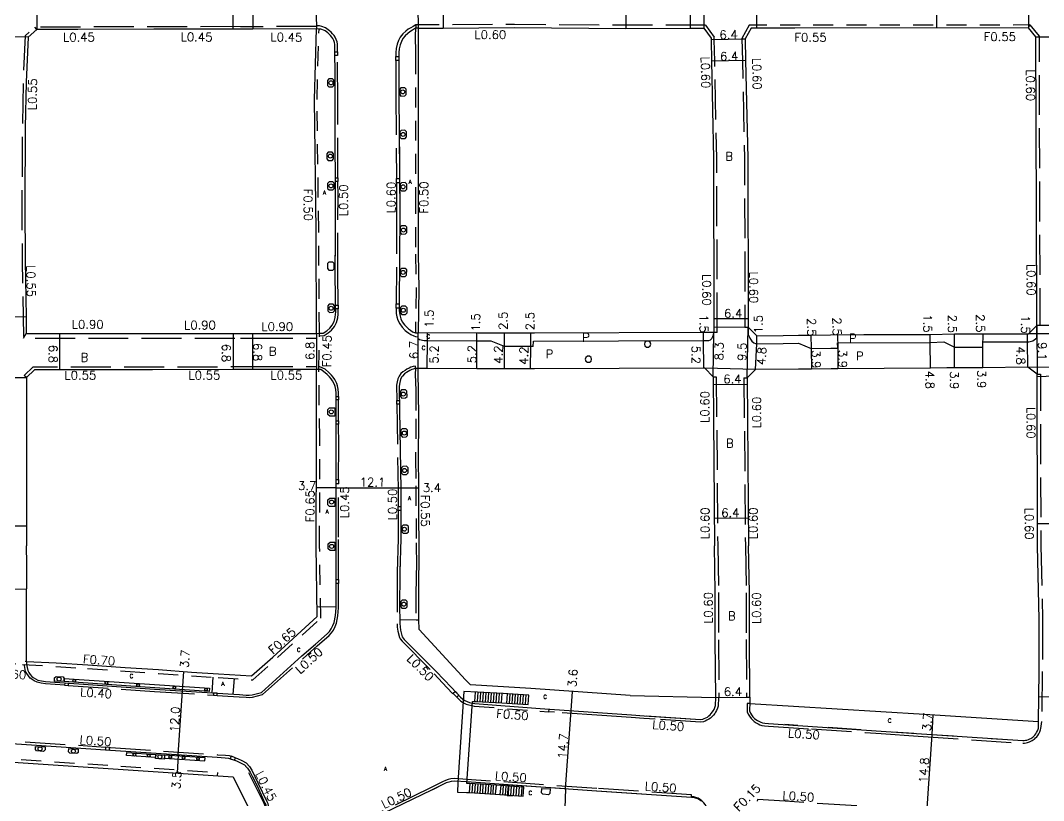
# Model space of a CAD drawing. Header units: metres. Extents: x -2400 to -1599, y -108600 to -108000.
# Drawn here: x -1924 to -1732, y -108294.2 to -108147.7 of the extents above; entities that cross this region are included whole.
import ezdxf

# ---------------------------------------------------------------- set-up
doc = ezdxf.new("R2010")
doc.units = ezdxf.units.M
doc.header["$LTSCALE"] = 2.5
doc.linetypes.add('22320', pattern=[2.5, 1.5, -1])
doc.linetypes.add('22330', pattern=[4, 3, -1])
doc.layers.get('0').update_dxf_attribs({"color": 150, "lineweight": 30})
for name, color, linetype in [('2101000', 175, 'Continuous'), ('2211000', 14, 'Continuous'), ('2211100', 7, 'Continuous'), ('2213000', 3, 'Continuous'), ('2227000', 1, 'Continuous'), ('2232000', 120, '22320'), ('2233000', 120, '22330'), ('2235000', 13, 'Continuous'), ('2236000', 3, 'Continuous'), ('2236100', 7, 'Continuous'), ('2238000', 3, 'Continuous'), ('2239000', 3, 'Continuous'), ('6131000', 11, 'Continuous'), ('6132000', 60, '61320'), ('9107000', 4, 'Continuous'), ('9201100', 215, 'Continuous'), ('9201500', 222, 'Continuous'), ('9202100', 82, 'Continuous'), ('9202200', 82, 'Continuous'), ('9203500', 155, 'Continuous')]:
    doc.layers.add(name, color=color, linetype=linetype)
doc.styles.add('Dm_Anotation', font='txt.shx', dxfattribs={"bigfont": 'pscdm.shx'})
doc.linetypes.add('61320', pattern='A,0,[3,dmdr.shx,S=0.25,R=0,X=0,Y=0],1.5,[3,dmdr.shx,S=0.25,R=0,X=0,Y=0]', length=1.5)

# ---------------------------------------------------------------- blocks, each defined once
blk = doc.blocks.new('223800')
at = {"color": 0, "linetype": 'Continuous'}
blk.add_circle((0, 0), 0.75, dxfattribs=at)
blk = doc.blocks.new('223900')
blk.add_lwpolyline([(-0.22, -0.37), (-0.44, -0.3), (-0.47, -0.27), (-0.48, -0.24), (-0.44, 0.01), (-0.48, 0.23), (-0.47, 0.27), (-0.45, 0.29), (-0.21, 0.38), (-0.04, 0.53), (0, 0.54), (0.03, 0.53), (0.22, 0.37), (0.44, 0.3), (0.47, 0.27), (0.48, 0.24), (0.44, -0.01), (0.48, -0.23), (0.47, -0.27), (0.45, -0.29), (0.21, -0.38), (0.04, -0.53), (0, -0.54), (-0.03, -0.53)], close=True)

msp = doc.modelspace()

# ---------------------------------------------------------------- linework, layer by layer
at = {"layer": '2101000', "flags": 128}
for points in [[(-1882.76, -108149.31), (-1884.2, -108149.3), (-1891.75, -108149.32), (-1899.02, -108149.34), (-1913.24, -108149.37), (-1920.98, -108149.37), (-1922.61, -108150.84), (-1922.98, -108159.28), (-1923.13, -108167.77), (-1923.21, -108182.49), (-1923.17, -108192.84), (-1922.98, -108203.33), (-1922.93, -108206.47), (-1916.68, -108206.47), (-1899.24, -108206.47), (-1884.09, -108206.45), (-1882.76, -108206.45)], [(-1868.5, -108149.29), (-1880.39, -108149.31), (-1882.76, -108149.31)], [(-1849.4, -108149.13), (-1844.7, -108149.11), (-1831.34, -108149.04), (-1810.4, -108149.18), (-1798.32, -108149.15), (-1795.76, -108149.15)], [(-1795.76, -108149.15), (-1794.43, -108151.03)], [(-1786.92, -108149.13), (-1788.03, -108151.15)], [(-1785.85, -108206.92), (-1780.91, -108206.85), (-1778.03, -108206.78), (-1775.67, -108206.77), (-1771.98, -108206.72), (-1765.75, -108206.63), (-1753.29, -108206.67), (-1748.74, -108206.53), (-1746.31, -108206.51), (-1735.01, -108206.52), (-1734.87, -108206.52), (-1733.29, -108204.99), (-1733.3, -108202.58), (-1733.42, -108166.65), (-1733.47, -108150.79), (-1734.86, -108149.09), (-1778.72, -108149.12), (-1785.96, -108149.13), (-1786.92, -108149.13)], [(-1794.43, -108151.03), (-1794.43, -108151.33), (-1794.34, -108155.36), (-1793.94, -108173.59), (-1793.87, -108203.75), (-1793.88, -108205.22), (-1793.88, -108206.3), (-1795.83, -108206.31), (-1827.53, -108206.43), (-1831.71, -108206.41), (-1835.48, -108206.4), (-1838.17, -108206.39), (-1849.38, -108206.34)], [(-1788.03, -108151.15), (-1787.94, -108155.22), (-1787.54, -108173.54), (-1787.47, -108203.74), (-1787.47, -108205.28), (-1785.85, -108206.92)], [(-1882.76, -108206.45), (-1880.42, -108206.45), (-1868.48, -108206.45)], [(-1882.76, -108213.25), (-1884.09, -108213.25), (-1899.24, -108213.27), (-1916.68, -108213.27), (-1921.41, -108213.27), (-1922.9, -108214.75), (-1922.92, -108242.57), (-1922.92, -108246.32)], [(-1868.47, -108213.25), (-1880.41, -108213.25), (-1882.76, -108213.25)], [(-1794.04, -108214.6), (-1795.56, -108213.01), (-1795.8, -108213.01), (-1827.53, -108213.13), (-1831.74, -108213.11), (-1835.51, -108213.1), (-1838.38, -108213.09), (-1847.68, -108213.05), (-1849.37, -108213.05)], [(-1733.15, -108246.32), (-1733.15, -108242.23), (-1733.2, -108216.35), (-1733.19, -108214.59), (-1733.2, -108214.09), (-1734.99, -108212.82), (-1743.4, -108212.92), (-1746.33, -108212.91), (-1750.18, -108212.94), (-1753.25, -108212.97), (-1770.6, -108213.1), (-1771.89, -108213.12), (-1775.58, -108213.17), (-1778, -108213.18), (-1786.1, -108213.21), (-1787.64, -108214.78)], [(-1794.04, -108214.6), (-1793.78, -108246.32)], [(-1787.64, -108214.78), (-1787.38, -108246.32)]]:
    msp.add_lwpolyline(points, dxfattribs=at)
at = {"layer": '2101000'}
for points in [[(-1868.48, -108206.45), (-1868.55, -108187.19), (-1868.87, -108162.54), (-1868.5, -108149.29)], [(-1849.4, -108149.13), (-1849.42, -108150.32), (-1849.41, -108154.01), (-1849.37, -108180.23), (-1849.4, -108191.57), (-1849.26, -108198.01), (-1849.38, -108206.34)], [(-1922.91, -108268.04), (-1917.34, -108268.3), (-1911.41, -108268.71), (-1904.35, -108269.18), (-1898.1, -108269.6), (-1891.91, -108270.05), (-1886.89, -108270.39), (-1880.64, -108270.79), (-1876.69, -108267.23), (-1868.36, -108259.61), (-1868.51, -108246.32), (-1868.49, -108226.19), (-1868.47, -108213.25)], [(-1840.49, -108271.5), (-1849.22, -108262.08), (-1849.25, -108260.15), (-1849.28, -108255.23), (-1849.24, -108252.67), (-1849.19, -108249.24), (-1849.21, -108246.84), (-1849.2, -108245.77), (-1849.25, -108241.19), (-1849.28, -108235.1), (-1849.33, -108229.92), (-1849.27, -108222.51), (-1849.31, -108217.17), (-1849.41, -108214.1), (-1849.37, -108213.05)], [(-1922.91, -108268.04), (-1922.89, -108259.09), (-1922.82, -108249.78), (-1922.92, -108246.32)], [(-1793.54, -108274.8), (-1793.62, -108263.99), (-1793.62, -108255.13), (-1793.78, -108246.32)], [(-1787.14, -108274.75), (-1787.22, -108263.96), (-1787.22, -108255.17), (-1787.38, -108246.32)], [(-1732.96, -108279.33), (-1732.85, -108269.92), (-1732.82, -108260.18), (-1733.15, -108246.32)], [(-1809.58, -108274.43), (-1828.22, -108273.14), (-1839.58, -108272.47), (-1840.49, -108271.5)], [(-1809.58, -108274.43), (-1793.54, -108274.8)], [(-1787.14, -108274.75), (-1787.13, -108275.97), (-1754.38, -108277.98), (-1732.96, -108279.33)], [(-2006.75, -108285.34), (-2004.12, -108281.71), (-1966.28, -108284.21), (-1930.15, -108286.66), (-1884.14, -108289.71), (-1881.19, -108295.66)]]:
    msp.add_lwpolyline(points, dxfattribs=at)
at = {"layer": '2211000'}
msp.add_lwpolyline([(-1839.21, -108275.55), (-1838.48, -108275.59), (-1833.66, -108275.86), (-1832.76, -108275.91), (-1828.76, -108276.14), (-1828.64, -108274.37), (-1832.57, -108274.15), (-1833.46, -108274.1), (-1838.28, -108273.83), (-1840.83, -108273.73), (-1841.92, -108290.79), (-1842.02, -108292.58), (-1840.33, -108292.66), (-1839.82, -108292.69), (-1834.91, -108292.99), (-1834.04, -108293.07), (-1829.67, -108293.37), (-1829.55, -108291.67), (-1833.9, -108291.37), (-1834.78, -108291.29), (-1839.72, -108290.98), (-1840.24, -108290.95)], close=True, dxfattribs=at)
at = {"layer": '2211100'}
for points in [[(-1838.75, -108275.57), (-1838.63, -108273.81)], [(-1838.26, -108275.6), (-1838.12, -108273.84)], [(-1837.75, -108275.63), (-1837.63, -108273.86)], [(-1837.25, -108275.66), (-1837.13, -108273.89)], [(-1836.75, -108275.69), (-1836.63, -108273.92)], [(-1836.26, -108275.71), (-1836.13, -108273.95)], [(-1835.75, -108275.74), (-1835.62, -108273.98)], [(-1835.26, -108275.77), (-1835.14, -108274)], [(-1834.76, -108275.8), (-1834.61, -108274.03)], [(-1834.26, -108275.83), (-1834.13, -108274.06)], [(-1833.76, -108275.85), (-1833.63, -108274.09)], [(-1832.75, -108275.91), (-1832.63, -108274.14)], [(-1832.25, -108275.94), (-1832.14, -108274.17)], [(-1831.75, -108275.97), (-1831.65, -108274.2)], [(-1831.25, -108276), (-1831.14, -108274.23)], [(-1830.75, -108276.02), (-1830.64, -108274.26)], [(-1830.25, -108276.05), (-1830.14, -108274.28)], [(-1829.75, -108276.08), (-1829.63, -108274.31)], [(-1829.26, -108276.11), (-1829.14, -108274.34)], [(-1839.72, -108290.98), (-1839.82, -108292.69)], [(-1839.22, -108291.01), (-1839.32, -108292.72)], [(-1838.72, -108291.05), (-1838.82, -108292.75)], [(-1838.21, -108291.08), (-1838.31, -108292.78)], [(-1837.72, -108291.11), (-1837.83, -108292.81)], [(-1837.24, -108291.14), (-1837.33, -108292.84)], [(-1836.71, -108291.17), (-1836.82, -108292.87)], [(-1836.19, -108291.2), (-1836.32, -108292.91)], [(-1835.72, -108291.23), (-1835.82, -108292.94)], [(-1835.29, -108291.26), (-1835.39, -108292.96)], [(-1834.78, -108291.29), (-1834.91, -108292.99)], [(-1833.9, -108291.37), (-1834.04, -108293.07)], [(-1833.41, -108291.4), (-1833.54, -108293.1)], [(-1832.91, -108291.44), (-1833.04, -108293.14)], [(-1832.41, -108291.47), (-1832.53, -108293.17)], [(-1831.91, -108291.51), (-1832.04, -108293.21)], [(-1831.41, -108291.54), (-1831.54, -108293.24)], [(-1830.92, -108291.58), (-1831.04, -108293.28)], [(-1830.41, -108291.61), (-1830.54, -108293.31)], [(-1829.91, -108291.65), (-1830.05, -108293.35)]]:
    msp.add_lwpolyline(points, dxfattribs=at)
at = {"layer": '2213000'}
for points in [[(-1867.92, -108206.41), (-1867.23, -108206.41), (-1866.55, -108205.95), (-1865.99, -108205.47), (-1865.51, -108204.88), (-1865.14, -108204.21), (-1864.94, -108203.45), (-1864.88, -108202.82), (-1864.87, -108202.49), (-1864.88, -108201.05), (-1864.89, -108199.91), (-1864.94, -108195.11), (-1864.93, -108188.97), (-1864.93, -108184.08), (-1864.92, -108180.55), (-1864.93, -108177.92), (-1864.94, -108170.62), (-1864.95, -108163.04), (-1864.98, -108158.44), (-1865.01, -108152.78), (-1865.03, -108152.2), (-1865.09, -108151.81), (-1865.2, -108151.48), (-1865.4, -108151.09), (-1865.57, -108150.83), (-1865.82, -108150.52), (-1866.08, -108150.26), (-1866.36, -108150.02), (-1866.82, -108149.65), (-1866.98, -108149.55), (-1867.63, -108149.3), (-1868, -108149.3)], [(-1849.88, -108149.14), (-1850.47, -108149.48), (-1850.94, -108149.8), (-1851.36, -108150.11), (-1851.84, -108150.57), (-1852.28, -108151.09), (-1852.52, -108151.64), (-1852.76, -108152.29), (-1852.93, -108153.03), (-1853.03, -108153.7), (-1853.03, -108154.14), (-1853, -108160.6), (-1853, -108161.59), (-1852.86, -108183.95), (-1852.95, -108200.93), (-1852.95, -108201.7), (-1852.96, -108202.13), (-1852.89, -108202.57), (-1852.79, -108203.21), (-1852.65, -108203.73), (-1852.37, -108204.29), (-1851.96, -108204.85), (-1851.56, -108205.23), (-1851.2, -108205.58), (-1850.81, -108205.87), (-1850.44, -108206.14), (-1849.89, -108206.35)], [(-1922.88, -108268.65), (-1922.67, -108269.77), (-1922.45, -108270.11), (-1922.19, -108270.53), (-1921.91, -108270.86), (-1921.62, -108271.06), (-1921.22, -108271.31), (-1920.76, -108271.56), (-1920.09, -108271.72), (-1919.31, -108271.85), (-1898.85, -108273.26), (-1885.05, -108274.16), (-1882.93, -108274.26), (-1881.65, -108274.36), (-1881.08, -108274.38), (-1880.57, -108274.34), (-1878.8, -108273.89), (-1871.2, -108267), (-1868.66, -108264.81), (-1866.44, -108262.86), (-1866.03, -108262.41), (-1865.71, -108261.96), (-1865.39, -108261.31), (-1865.18, -108260.74), (-1864.91, -108259.4), (-1864.77, -108257.99), (-1864.8, -108244.75), (-1864.79, -108241.06), (-1864.79, -108238.94), (-1864.78, -108237.37), (-1864.75, -108227.36), (-1864.78, -108221.98), (-1864.79, -108220.22), (-1864.8, -108217.66), (-1864.85, -108217), (-1864.97, -108216.44), (-1865.1, -108216.02), (-1865.47, -108215.39), (-1865.73, -108215), (-1866.01, -108214.64), (-1866.49, -108214.2), (-1867.15, -108213.59), (-1867.68, -108213.22), (-1868.03, -108213.23)], [(-1849.92, -108213.03), (-1850.56, -108213.25), (-1850.96, -108213.43), (-1851.29, -108213.64), (-1851.58, -108213.82), (-1851.94, -108214.06), (-1852.35, -108214.46), (-1852.53, -108214.7), (-1852.73, -108215.14), (-1852.86, -108215.68), (-1852.96, -108216.34), (-1852.95, -108216.81), (-1852.87, -108220.87), (-1852.66, -108235.77), (-1852.66, -108245.01), (-1852.84, -108251.29), (-1852.88, -108258.03), (-1852.87, -108258.28), (-1852.87, -108258.68), (-1852.85, -108259.54), (-1852.86, -108260.91), (-1852.73, -108262.2), (-1852.4, -108263.42), (-1852.03, -108263.91), (-1846, -108269.97), (-1843.12, -108272.92)], [(-1843.12, -108272.92), (-1841.43, -108274.78), (-1841.06, -108275.1), (-1840.65, -108275.39), (-1840.19, -108275.6), (-1839.75, -108275.75), (-1839.24, -108275.87), (-1838.78, -108275.95), (-1826.51, -108276.89), (-1809.36, -108278.08), (-1806.99, -108278.26), (-1796.43, -108278.95), (-1795.99, -108278.88), (-1795.71, -108278.79), (-1795.42, -108278.65), (-1795.11, -108278.49), (-1794.83, -108278.3), (-1794.6, -108278.09), (-1794.37, -108277.85), (-1794.15, -108277.55), (-1794, -108277.33), (-1793.85, -108277.06), (-1793.69, -108276.69), (-1793.59, -108276.35), (-1793.54, -108274.8)], [(-1787.13, -108275.97), (-1787.16, -108276.33), (-1787.18, -108276.69), (-1787.18, -108277.09), (-1787.18, -108277.36), (-1787, -108277.75), (-1786.81, -108278.07), (-1786.55, -108278.43), (-1786.24, -108278.74), (-1786.02, -108278.94), (-1785.7, -108279.16), (-1785.36, -108279.34), (-1785.07, -108279.47), (-1784.75, -108279.59), (-1784.34, -108279.65), (-1783.61, -108279.7), (-1762.48, -108281.12), (-1735.89, -108282.9), (-1735.66, -108282.9), (-1735.4, -108282.87), (-1735.18, -108282.82), (-1734.85, -108282.71), (-1734.61, -108282.6), (-1734.4, -108282.5), (-1734.22, -108282.38), (-1734.06, -108282.27), (-1733.86, -108282.08), (-1733.67, -108281.88), (-1733.49, -108281.65), (-1733.33, -108281.41), (-1733.17, -108281.1), (-1733.04, -108280.77), (-1732.99, -108280.57), (-1732.96, -108279.33)], [(-1937.8, -108282.64), (-1907.16, -108284.7), (-1887.09, -108286.06), (-1885.59, -108286.16), (-1884.96, -108286.22), (-1883.47, -108286.74), (-1882.73, -108287.09), (-1882.01, -108287.5), (-1881.43, -108288.08), (-1880.94, -108288.82), (-1880.56, -108289.57), (-1879.55, -108291.55)], [(-1796.23, -108294.32), (-1796.54, -108294.09), (-1796.89, -108293.88), (-1797.31, -108293.72), (-1797.7, -108293.62), (-1798.1, -108293.58), (-1815.91, -108292.39), (-1840.29, -108290.68), (-1842.5, -108290.53), (-1843.18, -108290.59), (-1843.65, -108290.7), (-1844.11, -108290.86), (-1844.63, -108291.12), (-1846.75, -108292.18), (-1855.94, -108296.63)], [(-1879.55, -108291.55), (-1878.15, -108294.65)]]:
    msp.add_lwpolyline(points, dxfattribs=at)
at = {"layer": '2213000', "flags": 128}
for points in [[(-1827.77, -108207.93), (-1795.82, -108207.81), (-1794.84, -108207.8), (-1794.52, -108207.69), (-1794.25, -108207.41), (-1794.07, -108207.04), (-1793.98, -108206.74), (-1793.88, -108206.3)], [(-1787.47, -108205.28), (-1787.43, -108206.64), (-1787.3, -108207.04), (-1787.13, -108207.37), (-1786.75, -108207.94), (-1786.37, -108208.21), (-1786.06, -108208.37), (-1785.85, -108208.42), (-1785.83, -108208.42), (-1780.89, -108208.35), (-1778.01, -108208.28), (-1775.63, -108209.27), (-1771.94, -108209.22), (-1770.66, -108209.2), (-1770.67, -108208.21), (-1753.28, -108208.17), (-1750.71, -108208.06), (-1748.73, -108209.03)], [(-1743.4, -108208.02), (-1735.01, -108208.02), (-1734.8, -108208.02), (-1734.06, -108207.88), (-1733.28, -108207.27), (-1733.29, -108204.99)], [(-1827.78, -108208.93), (-1831.72, -108208.91), (-1833.19, -108208.91), (-1835.68, -108207.9), (-1838.36, -108207.89), (-1847.66, -108207.85), (-1848.25, -108207.85), (-1849.12, -108207.67), (-1849.38, -108207.48), (-1849.38, -108206.34)], [(-1827.78, -108208.93), (-1827.77, -108207.93)], [(-1748.73, -108209.03), (-1746.32, -108209.01), (-1743.39, -108209.02), (-1743.4, -108208.02)]]:
    msp.add_lwpolyline(points, dxfattribs=at)
at = {"layer": '2227000'}
for points in [[(-1853.02, -108155.56), (-1853.01, -108157.51)], [(-1864.95, -108163.04), (-1864.98, -108158.44)], [(-1853, -108159.94), (-1853, -108160.6), (-1853, -108161.59), (-1852.99, -108162.36)], [(-1852.96, -108167.18), (-1852.86, -108183.95), (-1852.95, -108200.93), (-1852.95, -108201.7), (-1852.96, -108202.13)], [(-1864.93, -108184.08), (-1864.92, -108180.55), (-1864.93, -108177.92), (-1864.94, -108170.62)], [(-1864.94, -108194.49), (-1864.93, -108188.97)], [(-1864.87, -108202.49), (-1864.88, -108201.05), (-1864.89, -108199.91)], [(-1852.96, -108216.34), (-1852.95, -108216.81), (-1852.87, -108220.87), (-1852.66, -108235.77)], [(-1864.79, -108241.06), (-1864.79, -108238.94), (-1864.78, -108237.37), (-1864.77, -108233.9)], [(-1852.66, -108239.72), (-1852.66, -108245.01)], [(-1864.77, -108257.99), (-1864.8, -108244.75)], [(-1852.77, -108248.93), (-1852.84, -108251.29), (-1852.84, -108252.05)], [(-1852.87, -108256.88), (-1852.88, -108258.03), (-1852.87, -108258.28), (-1852.87, -108258.68)], [(-1868.66, -108264.81), (-1866.44, -108262.86)], [(-1880.57, -108274.34), (-1878.8, -108273.89)], [(-1806.57, -108278.29), (-1796.43, -108278.95)], [(-1778.13, -108280.07), (-1780.59, -108279.9)], [(-1766.29, -108280.87), (-1772.43, -108280.45)], [(-1760.39, -108281.26), (-1756.36, -108281.53)], [(-1752, -108281.83), (-1748.91, -108282.03)], [(-1741.88, -108282.5), (-1739.82, -108282.64)], [(-1881.78, -108287.73), (-1881.43, -108288.08), (-1880.94, -108288.82), (-1880.56, -108289.57), (-1879.55, -108291.55)], [(-1840.29, -108290.68), (-1842.5, -108290.53), (-1843.18, -108290.59), (-1843.65, -108290.7), (-1844.11, -108290.86), (-1844.63, -108291.12), (-1846.69, -108292.15)], [(-1879.55, -108291.55), (-1878.15, -108294.65), (-1878, -108294.99), (-1877.96, -108295.33), (-1877.92, -108295.73), (-1877.91, -108296.1), (-1877.98, -108296.61), (-1878.12, -108297.16), (-1878.36, -108297.77), (-1878.75, -108298.44), (-1879.42, -108299.42), (-1899.43, -108328.33)], [(-1821.72, -108291.98), (-1833.73, -108291.14)], [(-1798.1, -108293.58), (-1815.88, -108292.39)]]:
    msp.add_lwpolyline(points, dxfattribs=at)
at = {"layer": '2232000'}
for points in [[(-1849.41, -108148.53), (-1849.85, -108148.54), (-1849.93, -108150.32), (-1849.92, -108154.01), (-1849.87, -108180.23), (-1849.91, -108191.58), (-1849.77, -108198.02), (-1849.89, -108206.35), (-1849.38, -108206.34)], [(-1928.65, -108268.3), (-1923.62, -108268.6), (-1917.38, -108268.99), (-1911.46, -108269.4), (-1904.4, -108269.88), (-1898.15, -108270.3), (-1891.96, -108270.75), (-1886.94, -108271.08), (-1880.39, -108271.51), (-1867.65, -108259.91), (-1867.88, -108246.32), (-1867.86, -108226.19), (-1868.03, -108213.37), (-1867.92, -108206.23), (-1868.05, -108187.19), (-1868.37, -108162.54), (-1868, -108149.3), (-1868.5, -108149.29)], [(-1868.48, -108206.45), (-1868.47, -108213.25)], [(-1849.37, -108213.05), (-1849.92, -108213.03), (-1849.95, -108214.09), (-1849.85, -108217.17), (-1849.81, -108222.51), (-1849.87, -108229.93), (-1849.81, -108235.11), (-1849.79, -108241.19), (-1849.74, -108245.77), (-1849.75, -108246.84), (-1849.73, -108249.24), (-1849.78, -108252.66), (-1849.82, -108255.23), (-1849.79, -108260.15), (-1849.78, -108260.23), (-1849.25, -108260.23)], [(-1929.41, -108267.64), (-1922.91, -108268.04)], [(-1842.13, -108274.76), (-1841.77, -108275.14), (-1841.37, -108275.49), (-1840.9, -108275.82), (-1840.38, -108276.07), (-1839.88, -108276.23), (-1839.34, -108276.36), (-1838.85, -108276.45), (-1826.54, -108277.39), (-1824.84, -108277.51), (-1824.81, -108277.01)], [(-2004.12, -108281.71), (-2007.71, -108281.46), (-2007.59, -108280.86), (-2004.08, -108281.1), (-1966.24, -108283.61), (-1930.11, -108286.06), (-1887.08, -108288.91), (-1887.12, -108289.52)], [(-1794.75, -108296.44), (-1795.05, -108295.82), (-1795.29, -108295.37), (-1795.51, -108294.95), (-1795.76, -108294.6), (-1796.14, -108294.21), (-1796.46, -108293.97), (-1796.83, -108293.76), (-1797.27, -108293.58), (-1797.67, -108293.49), (-1798.09, -108293.44), (-1798.1, -108293.58)]]:
    msp.add_lwpolyline(points, dxfattribs=at)
at = {"layer": '2232000', "flags": 128}
for points in [[(-1787.25, -108148.58), (-1788.63, -108151.1)], [(-1734.86, -108149.09), (-1734.59, -108148.54), (-1778.72, -108148.57), (-1785.96, -108148.58), (-1787.25, -108148.58)], [(-1788.63, -108151.1), (-1788.03, -108151.15)]]:
    msp.add_lwpolyline(points, dxfattribs=at)
at = {"layer": '2233000'}
for points in [[(-1864.51, -108153.57), (-1864.51, -108152.76), (-1864.54, -108152.15), (-1864.61, -108151.69), (-1864.75, -108151.29), (-1864.97, -108150.85), (-1865.17, -108150.54), (-1865.45, -108150.2), (-1865.74, -108149.9), (-1866.04, -108149.64), (-1866.54, -108149.25), (-1866.77, -108149.1), (-1867.46, -108148.8), (-1867.91, -108148.68), (-1868, -108148.67), (-1868.5, -108148.67), (-1868.5, -108148.84)], [(-1849.85, -108148.54), (-1850.34, -108148.82), (-1850.74, -108149.05), (-1851.24, -108149.34), (-1851.73, -108149.69), (-1852.26, -108150.2), (-1852.77, -108150.81), (-1853.05, -108151.45), (-1853.32, -108152.15), (-1853.5, -108152.95), (-1853.61, -108153.69), (-1853.6, -108154.43)], [(-1864.44, -108177.23), (-1864.46, -108163.04), (-1864.51, -108154.24)], [(-1853.6, -108155.2), (-1853.57, -108161.64), (-1853.47, -108177.37)], [(-1864.39, -108201.14), (-1864.45, -108195.1), (-1864.43, -108180.55), (-1864.44, -108177.92)], [(-1853.47, -108178.18), (-1853.43, -108183.99), (-1853.52, -108200.93)], [(-1867.93, -108206.93), (-1867.84, -108206.93), (-1867, -108206.84), (-1866.26, -108206.35), (-1865.63, -108205.82), (-1865.1, -108205.15), (-1864.69, -108204.4), (-1864.45, -108203.54), (-1864.39, -108202.85), (-1864.38, -108202.36), (-1864.38, -108201.87)], [(-1853.53, -108201.69), (-1853.54, -108202.21), (-1853.5, -108202.71), (-1853.37, -108203.36), (-1853.18, -108203.99), (-1852.86, -108204.63), (-1852.39, -108205.27), (-1851.81, -108205.88), (-1851.56, -108206.07), (-1851.15, -108206.38), (-1850.74, -108206.69), (-1850.21, -108206.94), (-1849.91, -108207.04), (-1849.39, -108207.08)], [(-1882.76, -108207.35), (-1880.42, -108207.35), (-1868.51, -108207.35)], [(-1882.76, -108212.7), (-1880.41, -108212.7), (-1868.47, -108212.7)], [(-1864.34, -108218.31), (-1864.34, -108217.64), (-1864.39, -108216.93), (-1864.52, -108216.32), (-1864.65, -108215.84), (-1865.04, -108215.12), (-1865.32, -108214.7), (-1865.64, -108214.3), (-1866.17, -108213.81), (-1866.87, -108213.16), (-1867.83, -108212.73), (-1868.02, -108212.73)], [(-1849.92, -108213.03), (-1849.92, -108212.58), (-1850.33, -108212.68), (-1850.76, -108212.81), (-1851.1, -108212.97), (-1851.51, -108213.19), (-1851.86, -108213.39), (-1852.25, -108213.67), (-1852.67, -108213.96), (-1852.97, -108214.47), (-1853.2, -108214.97), (-1853.35, -108215.58), (-1853.44, -108216.18), (-1853.39, -108219.05)], [(-1864.32, -108222.89), (-1864.33, -108218.93)], [(-1853.38, -108219.75), (-1853.16, -108235.77), (-1853.16, -108238.97)], [(-1864.31, -108233.9), (-1864.3, -108227.36), (-1864.31, -108223.53)], [(-1864.32, -108252.66), (-1864.34, -108244.75), (-1864.32, -108234.68)], [(-1853.16, -108239.72), (-1853.16, -108245.01), (-1853.33, -108251.28), (-1853.35, -108260.97), (-1853.32, -108261.61), (-1853.21, -108262.38), (-1852.88, -108263.55), (-1852.75, -108263.8), (-1852.41, -108264.24), (-1846.39, -108270.38), (-1843.99, -108272.94)], [(-1793.18, -108246.32), (-1793.02, -108255.13), (-1793.02, -108263.98), (-1792.94, -108274.8), (-1793.05, -108274.8)], [(-1787.98, -108246.32), (-1787.82, -108255.17), (-1787.82, -108263.96), (-1787.74, -108274.76), (-1787.14, -108274.75)], [(-1732.55, -108246.32), (-1732.22, -108260.18), (-1732.25, -108269.93), (-1732.36, -108279.34)], [(-1887.13, -108274.44), (-1885.08, -108274.58), (-1882.96, -108274.69), (-1881.67, -108274.78), (-1881.08, -108274.8), (-1880.5, -108274.76), (-1878.6, -108274.27), (-1870.21, -108266.81), (-1868.36, -108265.15), (-1866.12, -108263.19), (-1865.67, -108262.7), (-1865.31, -108262.2), (-1864.97, -108261.49), (-1864.74, -108260.86), (-1864.46, -108259.47), (-1864.31, -108258.01), (-1864.32, -108253.41)], [(-1915.69, -108272.53), (-1919.36, -108272.27), (-1920.17, -108272.13), (-1920.91, -108271.96), (-1921.43, -108271.68), (-1921.86, -108271.42), (-1922.2, -108271.18), (-1922.54, -108270.78), (-1922.81, -108270.33), (-1923.07, -108269.93), (-1923.29, -108268.79), (-1923.31, -108268.62)], [(-1915.08, -108272.57), (-1898.88, -108273.68), (-1887.83, -108274.4)], [(-1843.99, -108272.94), (-1842.88, -108274.13), (-1842.8, -108274.05)], [(-1793.05, -108274.8), (-1793.1, -108276.46), (-1793.23, -108276.86), (-1793.41, -108277.28), (-1793.57, -108277.58), (-1793.74, -108277.83), (-1793.98, -108278.17), (-1794.25, -108278.45), (-1794.52, -108278.69), (-1794.85, -108278.92), (-1795.2, -108279.1), (-1795.52, -108279.25), (-1795.87, -108279.37), (-1796.41, -108279.45), (-1804.9, -108278.9), (-1807.03, -108278.76), (-1809.4, -108278.58), (-1814.91, -108278.2), (-1823.78, -108277.58), (-1824.84, -108277.51)], [(-1787.13, -108275.97), (-1787.62, -108275.98), (-1787.65, -108276.37), (-1787.67, -108276.76), (-1787.66, -108277.2), (-1787.64, -108277.54), (-1787.43, -108277.97), (-1787.23, -108278.34), (-1786.92, -108278.75), (-1786.58, -108279.09), (-1786.32, -108279.33), (-1785.95, -108279.58), (-1785.58, -108279.78), (-1785.26, -108279.93), (-1784.87, -108280.07), (-1784.37, -108280.14), (-1783.64, -108280.19), (-1775.56, -108280.73), (-1765.53, -108281.41), (-1762.51, -108281.61), (-1755.55, -108282.08), (-1745.57, -108282.75), (-1735.91, -108283.4), (-1735.62, -108283.4), (-1735.31, -108283.35), (-1735.06, -108283.29), (-1734.68, -108283.17), (-1734.4, -108283.05), (-1734.16, -108282.93), (-1733.94, -108282.79), (-1733.75, -108282.65), (-1733.51, -108282.43), (-1733.3, -108282.2), (-1733.09, -108281.94), (-1732.91, -108281.66), (-1732.72, -108281.3), (-1732.57, -108280.93), (-1732.5, -108280.65), (-1732.36, -108279.34)], [(-1933.11, -108282.46), (-1908.04, -108284.14)], [(-1907.29, -108284.19), (-1907.13, -108284.2), (-1887.06, -108285.57), (-1885.55, -108285.66), (-1884.86, -108285.73), (-1884.5, -108285.86)], [(-1883.69, -108286.14), (-1883.29, -108286.28), (-1882.5, -108286.65), (-1881.69, -108287.11), (-1881.06, -108287.78), (-1880.61, -108288.46), (-1879.48, -108290.85)], [(-1798.09, -108293.44), (-1798.07, -108293.1), (-1815.87, -108291.91), (-1840.25, -108290.2), (-1842.51, -108290.05), (-1843.26, -108290.12), (-1843.78, -108290.24), (-1844.29, -108290.42), (-1844.85, -108290.69), (-1846.96, -108291.75), (-1856.15, -108296.21)], [(-1879.48, -108290.85), (-1877.81, -108294.38), (-1877.63, -108294.76), (-1877.51, -108295.18), (-1877.47, -108295.64), (-1877.46, -108296.07), (-1877.54, -108296.65), (-1877.69, -108297.26), (-1877.97, -108297.94), (-1878.38, -108298.66), (-1879.06, -108299.66), (-1894.44, -108321.99)], [(-1734.39, -108301.53), (-1733.91, -108301.55), (-1733.88, -108300.7), (-1733.93, -108300.09), (-1734.09, -108299.46), (-1734.38, -108298.87), (-1734.76, -108298.33), (-1735.24, -108297.87), (-1735.73, -108297.55), (-1736.25, -108297.31), (-1736.89, -108297.15), (-1737.54, -108297.11), (-1757.06, -108295.86), (-1780.5, -108294.31), (-1785.72, -108294), (-1785.74, -108294.32)]]:
    msp.add_lwpolyline(points, dxfattribs=at)
at = {"layer": '2233000', "flags": 128}
for points in [[(-1795.44, -108148.55), (-1798.32, -108148.55), (-1810.39, -108148.58), (-1831.34, -108148.44), (-1844.71, -108148.51), (-1849.41, -108148.53)], [(-1849.41, -108148.53), (-1849.4, -108149.13)], [(-1795.44, -108148.55), (-1793.84, -108150.84)], [(-1734.59, -108148.54), (-1732.87, -108150.66), (-1732.83, -108166.64), (-1732.7, -108202.58), (-1732.69, -108204.99), (-1733.29, -108204.99)], [(-1882.76, -108148.86), (-1884.2, -108148.85), (-1891.75, -108148.87), (-1899.02, -108148.89), (-1913.24, -108148.92), (-1921.3, -108148.92), (-1923.15, -108150.59), (-1923.53, -108159.27), (-1923.68, -108167.76), (-1923.76, -108182.49), (-1923.72, -108192.85), (-1923.53, -108203.34), (-1923.46, -108207.37), (-1916.68, -108207.37), (-1899.24, -108207.37), (-1884.09, -108207.35), (-1882.76, -108207.35)], [(-1920.98, -108149.37), (-1921.3, -108148.92)], [(-1868.5, -108148.84), (-1880.4, -108148.86), (-1882.76, -108148.86)], [(-1793.29, -108206.3), (-1793.27, -108203.75), (-1793.34, -108173.59), (-1793.74, -108155.35), (-1793.83, -108151.32), (-1793.84, -108150.84)], [(-1788.63, -108151.1), (-1788.54, -108155.24), (-1788.14, -108173.55), (-1788.07, -108203.74), (-1788.07, -108205.28), (-1787.47, -108205.28)], [(-1793.29, -108206.3), (-1793.88, -108206.3)], [(-1923.46, -108207.37), (-1922.93, -108206.47)], [(-1922.9, -108214.75), (-1923.31, -108214.37), (-1921.64, -108212.72), (-1916.68, -108212.72), (-1899.24, -108212.72), (-1884.09, -108212.7), (-1882.76, -108212.7)], [(-1794.04, -108214.6), (-1793.44, -108214.6)], [(-1793.44, -108214.6), (-1793.18, -108246.32)], [(-1788.24, -108214.81), (-1787.64, -108214.78)], [(-1788.24, -108214.81), (-1787.98, -108246.32)], [(-1733.2, -108214.09), (-1732.6, -108214.09), (-1732.59, -108214.59), (-1732.6, -108216.35), (-1732.55, -108242.23), (-1732.55, -108246.32)]]:
    msp.add_lwpolyline(points, dxfattribs=at)
at = {"layer": '2235000'}
for points in [[(-1864.51, -108153.57), (-1864.51, -108154.24), (-1865, -108154.24), (-1865, -108153.57)], [(-1853.03, -108154.43), (-1853.02, -108155.2), (-1853.6, -108155.2), (-1853.6, -108154.43)], [(-1864.44, -108177.23), (-1864.44, -108177.92), (-1864.93, -108177.92), (-1864.93, -108177.23)], [(-1852.9, -108177.37), (-1852.89, -108178.18), (-1853.47, -108178.18), (-1853.47, -108177.37)], [(-1864.38, -108201.87), (-1864.88, -108201.87), (-1864.88, -108201.14), (-1864.39, -108201.14)], [(-1852.95, -108200.93), (-1852.95, -108201.7), (-1853.53, -108201.69), (-1853.52, -108200.93)], [(-1864.34, -108218.31), (-1864.33, -108218.93), (-1864.79, -108218.93), (-1864.79, -108218.31)], [(-1852.91, -108219.05), (-1852.89, -108219.75), (-1853.38, -108219.75), (-1853.39, -108219.05)], [(-1864.77, -108222.89), (-1864.32, -108222.89), (-1864.31, -108223.53), (-1864.77, -108223.53)], [(-1864.31, -108233.9), (-1864.32, -108234.68), (-1864.77, -108234.68), (-1864.77, -108233.9)], [(-1852.66, -108238.97), (-1852.66, -108239.72), (-1853.16, -108239.72), (-1853.16, -108238.97)], [(-1864.32, -108252.66), (-1864.32, -108253.41), (-1864.78, -108253.41), (-1864.78, -108252.66)], [(-1915.66, -108272.1), (-1915.05, -108272.15), (-1915.08, -108272.61), (-1915.69, -108272.57)], [(-1887.8, -108273.98), (-1887.83, -108274.4), (-1887.13, -108274.44), (-1887.1, -108274.02)], [(-1842.41, -108273.69), (-1842.8, -108274.05), (-1842.13, -108274.76), (-1841.76, -108274.42)], [(-1908.04, -108284.14), (-1908.07, -108284.64), (-1907.33, -108284.69), (-1907.29, -108284.19)], [(-1883.69, -108286.14), (-1884.5, -108285.86), (-1884.66, -108286.33), (-1883.85, -108286.61)]]:
    msp.add_lwpolyline(points, close=True, dxfattribs=at)
at = {"layer": '2236000'}
for points in [[(-1866.43, -108159.89), (-1866.16, -108160.18), (-1865.45, -108160.18), (-1865.19, -108159.88), (-1865.19, -108158.93), (-1865.46, -108158.64), (-1866.16, -108158.65), (-1866.43, -108158.94)], [(-1852.86, -108161.59), (-1852.62, -108161.88), (-1851.91, -108161.86), (-1851.63, -108161.59), (-1851.63, -108160.6), (-1851.92, -108160.33), (-1852.62, -108160.34), (-1852.86, -108160.6)], [(-1852.81, -108169.58), (-1852.56, -108169.86), (-1851.86, -108169.84), (-1851.58, -108169.57), (-1851.58, -108168.58), (-1851.87, -108168.31), (-1852.57, -108168.33), (-1852.82, -108168.59)], [(-1866.52, -108173.69), (-1866.25, -108173.98), (-1865.54, -108173.98), (-1865.27, -108173.69), (-1865.28, -108172.73), (-1865.55, -108172.44), (-1866.25, -108172.44), (-1866.52, -108172.73)], [(-1866.38, -108179.23), (-1866.11, -108179.52), (-1865.41, -108179.52), (-1865.14, -108179.23), (-1865.14, -108178.27), (-1865.41, -108177.98), (-1866.12, -108177.99), (-1866.39, -108178.28)], [(-1852.75, -108179.41), (-1852.5, -108179.69), (-1851.8, -108179.68), (-1851.52, -108179.4), (-1851.52, -108178.41), (-1851.81, -108178.14), (-1852.51, -108178.16), (-1852.76, -108178.42)], [(-1852.74, -108187.5), (-1852.5, -108187.79), (-1851.79, -108187.78), (-1851.51, -108187.51), (-1851.5, -108186.52), (-1851.79, -108186.24), (-1852.49, -108186.25), (-1852.74, -108186.51)], [(-1866.4, -108194.29), (-1866.13, -108194.58), (-1865.43, -108194.59), (-1865.16, -108194.3), (-1865.16, -108193.34), (-1865.43, -108193.05), (-1866.13, -108193.05), (-1866.4, -108193.34)], [(-1852.78, -108195.51), (-1852.54, -108195.79), (-1851.84, -108195.78), (-1851.55, -108195.51), (-1851.54, -108194.52), (-1851.83, -108194.25), (-1852.53, -108194.26), (-1852.78, -108194.52)], [(-1866.33, -108202.21), (-1866.06, -108202.5), (-1865.36, -108202.49), (-1865.09, -108202.2), (-1865.1, -108201.25), (-1865.37, -108200.96), (-1866.07, -108200.96), (-1866.34, -108201.25)], [(-1852.72, -108202.61), (-1852.48, -108202.9), (-1851.77, -108202.89), (-1851.48, -108202.62), (-1851.48, -108201.63), (-1851.76, -108201.35), (-1852.47, -108201.36), (-1852.71, -108201.62)], [(-1852.72, -108218.31), (-1852.47, -108218.59), (-1851.76, -108218.57), (-1851.48, -108218.29), (-1851.5, -108217.3), (-1851.79, -108217.03), (-1852.49, -108217.06), (-1852.73, -108217.32)], [(-1865.02, -108221.99), (-1865.99, -108221.99), (-1866.36, -108221.67), (-1866.37, -108220.74), (-1866, -108220.42), (-1865.03, -108220.41)], [(-1852.6, -108225.64), (-1852.35, -108225.92), (-1851.65, -108225.9), (-1851.37, -108225.62), (-1851.38, -108224.63), (-1851.67, -108224.36), (-1852.37, -108224.39), (-1852.62, -108224.65)], [(-1852.5, -108232.68), (-1852.25, -108232.96), (-1851.55, -108232.94), (-1851.27, -108232.66), (-1851.28, -108231.67), (-1851.57, -108231.41), (-1852.27, -108231.43), (-1852.51, -108231.69)], [(-1865.03, -108238.94), (-1866, -108238.94), (-1866.37, -108238.62), (-1866.37, -108237.68), (-1865.99, -108237.37), (-1865.02, -108237.37)], [(-1852.46, -108243.71), (-1852.21, -108243.99), (-1851.51, -108243.98), (-1851.22, -108243.7), (-1851.22, -108242.72), (-1851.51, -108242.44), (-1852.21, -108242.46), (-1852.46, -108242.71)], [(-1865.03, -108247.24), (-1865.92, -108247.23), (-1866.29, -108246.91), (-1866.29, -108245.98), (-1865.91, -108245.66), (-1865.04, -108245.66)], [(-1852.67, -108257.78), (-1852.43, -108258.07), (-1851.73, -108258.06), (-1851.44, -108257.79), (-1851.43, -108256.8), (-1851.72, -108256.52), (-1852.42, -108256.53), (-1852.67, -108256.79)], [(-1917.62, -108271.13), (-1917.33, -108270.87), (-1916.01, -108270.95), (-1915.82, -108271.27), (-1915.84, -108271.85), (-1917.66, -108271.73)], [(-1919.38, -108284.12), (-1919.41, -108284.66), (-1919.69, -108284.94), (-1921, -108284.85), (-1921.23, -108284.58), (-1921.19, -108284)], [(-1913.17, -108284.54), (-1913.2, -108285.13), (-1913.45, -108285.37), (-1914.75, -108285.28), (-1915, -108285.01), (-1914.98, -108284.42)], [(-1896.97, -108285.63), (-1897.03, -108286.42), (-1898.69, -108286.3), (-1898.63, -108285.52)], [(-1824.6, -108292), (-1824.66, -108292.84), (-1824.95, -108293.08), (-1826.02, -108293), (-1826.25, -108292.72), (-1826.19, -108291.89)]]:
    msp.add_lwpolyline(points, close=True, dxfattribs=at)
at = {"layer": '2236000', "flags": 128}
for points in [[(-1805.74, -108208.47), (-1805.85, -108208.11), (-1806.15, -108207.9), (-1806.52, -108207.9), (-1806.82, -108208.11), (-1806.94, -108208.47), (-1806.82, -108208.82), (-1806.52, -108209.04), (-1806.15, -108209.04), (-1805.85, -108208.82)], [(-1816.83, -108211.31), (-1816.94, -108210.96), (-1817.24, -108210.74), (-1817.61, -108210.74), (-1817.91, -108210.96), (-1818.03, -108211.31), (-1817.91, -108211.67), (-1817.61, -108211.88), (-1817.24, -108211.88), (-1816.94, -108211.67)]]:
    msp.add_lwpolyline(points, close=True, dxfattribs=at)
at = {"layer": '2236100'}
for points in [[(-1915.82, -108271.27), (-1888.58, -108273.07), (-1888.6, -108273.68), (-1898.83, -108273.02), (-1915.84, -108271.85)], [(-1898.63, -108285.52), (-1898.67, -108286.09), (-1904.12, -108285.72), (-1904.08, -108285.15)], [(-1896.97, -108285.63), (-1897.01, -108286.21), (-1889.44, -108286.72), (-1889.38, -108286.15)]]:
    msp.add_lwpolyline(points, close=True, dxfattribs=at)
at = {"layer": '6131000'}
for points in [[(-1832.49, -108291.49), (-1832.66, -108293.23), (-1831.66, -108293.32)], [(-1831.49, -108291.55), (-1832.46, -108291.48)]]:
    msp.add_lwpolyline(points, dxfattribs=at)
at = {"layer": '6132000'}
for points in [[(-1881.24, -108288.93), (-1879.81, -108291.77)], [(-1879.81, -108291.77), (-1878.35, -108294.66), (-1878.2, -108294.97), (-1878.12, -108295.29), (-1878.08, -108295.68), (-1878.07, -108296.04), (-1878.14, -108296.54), (-1878.27, -108297.07), (-1878.52, -108297.67), (-1878.9, -108298.33), (-1879.57, -108299.32), (-1879.78, -108299.63)]]:
    msp.add_lwpolyline(points, dxfattribs=at)
at = {"layer": '9107000'}
for points in [[(-1868.48, -108206.45), (-1867.87, -108206.41), (-1867.23, -108206.41), (-1866.55, -108205.95), (-1865.99, -108205.47), (-1865.51, -108204.88), (-1865.14, -108204.21), (-1864.94, -108203.45), (-1864.88, -108202.82), (-1864.87, -108202.49), (-1864.88, -108201.05), (-1864.89, -108199.91), (-1864.94, -108195.11), (-1864.93, -108188.97), (-1864.93, -108184.08), (-1864.92, -108180.55), (-1864.93, -108177.92), (-1864.94, -108170.62), (-1864.95, -108163.04), (-1864.98, -108158.44), (-1865.01, -108152.78), (-1865.03, -108152.2), (-1865.09, -108151.81), (-1865.2, -108151.48), (-1865.4, -108151.09), (-1865.57, -108150.83), (-1865.82, -108150.52), (-1866.08, -108150.26), (-1866.36, -108150.02), (-1866.82, -108149.65), (-1866.98, -108149.55), (-1867.63, -108149.3), (-1868.5, -108149.29)], [(-1849.4, -108149.13), (-1849.88, -108149.14), (-1850.47, -108149.48), (-1850.94, -108149.8), (-1851.36, -108150.11), (-1851.84, -108150.57), (-1852.28, -108151.09), (-1852.52, -108151.64), (-1852.76, -108152.29), (-1852.93, -108153.03), (-1853.03, -108153.7), (-1853.03, -108154.14), (-1853, -108160.6), (-1853, -108161.59), (-1852.86, -108183.95), (-1852.95, -108200.93), (-1852.95, -108201.7), (-1852.96, -108202.13), (-1852.89, -108202.57), (-1852.79, -108203.21), (-1852.65, -108203.73), (-1852.37, -108204.29), (-1851.96, -108204.85), (-1851.56, -108205.23), (-1851.2, -108205.58), (-1850.81, -108205.87), (-1850.44, -108206.14), (-1849.89, -108206.35), (-1849.38, -108206.34)], [(-1922.91, -108268.04), (-1922.88, -108268.65), (-1922.67, -108269.77), (-1922.45, -108270.11), (-1922.19, -108270.53), (-1921.91, -108270.86), (-1921.62, -108271.06), (-1921.22, -108271.31), (-1920.76, -108271.56), (-1920.09, -108271.72), (-1919.31, -108271.85), (-1898.85, -108273.26), (-1885.05, -108274.16), (-1882.93, -108274.26), (-1881.65, -108274.36), (-1881.08, -108274.38), (-1880.57, -108274.34), (-1878.8, -108273.89), (-1871.2, -108267), (-1868.66, -108264.81), (-1866.44, -108262.86), (-1866.03, -108262.41), (-1865.71, -108261.96), (-1865.39, -108261.31), (-1865.18, -108260.74), (-1864.91, -108259.4), (-1864.77, -108257.99), (-1864.8, -108244.75), (-1864.79, -108241.06), (-1864.79, -108238.94), (-1864.78, -108237.37), (-1864.75, -108227.36), (-1864.78, -108221.98), (-1864.79, -108220.22), (-1864.8, -108217.66), (-1864.85, -108217), (-1864.97, -108216.44), (-1865.1, -108216.02), (-1865.47, -108215.39), (-1865.73, -108215), (-1866.01, -108214.64), (-1866.49, -108214.2), (-1867.15, -108213.59), (-1867.68, -108213.22), (-1868.47, -108213.25)], [(-1849.37, -108213.05), (-1849.92, -108213.03), (-1850.56, -108213.25), (-1850.96, -108213.43), (-1851.29, -108213.64), (-1851.58, -108213.82), (-1851.94, -108214.06), (-1852.35, -108214.46), (-1852.53, -108214.7), (-1852.73, -108215.14), (-1852.86, -108215.68), (-1852.96, -108216.34), (-1852.95, -108216.81), (-1852.87, -108220.87), (-1852.66, -108235.77), (-1852.66, -108245.01), (-1852.84, -108251.29), (-1852.88, -108258.03), (-1852.87, -108258.28), (-1852.87, -108258.68), (-1852.85, -108259.54), (-1852.86, -108260.91), (-1852.73, -108262.2), (-1852.4, -108263.42), (-1852.03, -108263.91), (-1846, -108269.97), (-1843.12, -108272.92)], [(-1843.12, -108272.92), (-1841.43, -108274.78), (-1841.06, -108275.1), (-1840.65, -108275.39), (-1840.19, -108275.6), (-1839.75, -108275.75), (-1839.24, -108275.87), (-1838.78, -108275.95), (-1826.51, -108276.89), (-1809.36, -108278.08), (-1806.99, -108278.26), (-1796.43, -108278.95), (-1795.99, -108278.88), (-1795.71, -108278.79), (-1795.42, -108278.65), (-1795.11, -108278.49), (-1794.83, -108278.3), (-1794.6, -108278.09), (-1794.37, -108277.85), (-1794.15, -108277.55), (-1794, -108277.33), (-1793.85, -108277.06), (-1793.69, -108276.69), (-1793.59, -108276.35), (-1793.54, -108274.8)], [(-1787.13, -108275.97), (-1787.16, -108276.33), (-1787.18, -108276.69), (-1787.18, -108277.09), (-1787.18, -108277.36), (-1787, -108277.75), (-1786.81, -108278.07), (-1786.55, -108278.43), (-1786.24, -108278.74), (-1786.02, -108278.94), (-1785.7, -108279.16), (-1785.36, -108279.34), (-1785.07, -108279.47), (-1784.75, -108279.59), (-1784.34, -108279.65), (-1783.61, -108279.7), (-1762.48, -108281.12), (-1735.89, -108282.9), (-1735.66, -108282.9), (-1735.4, -108282.87), (-1735.18, -108282.82), (-1734.85, -108282.71), (-1734.61, -108282.6), (-1734.4, -108282.5), (-1734.22, -108282.38), (-1734.06, -108282.27), (-1733.86, -108282.08), (-1733.67, -108281.88), (-1733.49, -108281.65), (-1733.33, -108281.41), (-1733.17, -108281.1), (-1733.04, -108280.77), (-1732.99, -108280.57), (-1732.96, -108279.33)], [(-1937.8, -108282.64), (-1907.16, -108284.7), (-1887.09, -108286.06), (-1885.59, -108286.16), (-1884.96, -108286.22), (-1883.47, -108286.74), (-1882.73, -108287.09), (-1882.01, -108287.5), (-1881.43, -108288.08), (-1880.94, -108288.82), (-1880.56, -108289.57), (-1879.55, -108291.55)], [(-1796.23, -108294.32), (-1796.54, -108294.09), (-1796.89, -108293.88), (-1797.31, -108293.72), (-1797.7, -108293.62), (-1798.1, -108293.58), (-1815.91, -108292.39), (-1840.29, -108290.68), (-1842.5, -108290.53), (-1843.18, -108290.59), (-1843.65, -108290.7), (-1844.11, -108290.86), (-1844.63, -108291.12), (-1846.75, -108292.18), (-1855.94, -108296.63)], [(-1879.55, -108291.55), (-1878.15, -108294.65)]]:
    msp.add_lwpolyline(points, dxfattribs=at)
at = {"layer": '9201100', "flags": 128}
for points in [[(-1810.42, -108140.98), (-1810.4, -108149.18)], [(-1798.33, -108140.95), (-1798.32, -108149.15)], [(-1795.77, -108140.95), (-1795.76, -108149.15)], [(-1785.9, -108140.93), (-1785.9, -108149.13)], [(-1752.1, -108140.9), (-1752.09, -108149.1)], [(-1734.86, -108140.89), (-1734.86, -108149.09)], [(-1920.98, -108141.17), (-1920.98, -108149.37)], [(-1884.21, -108141.1), (-1884.2, -108149.3)], [(-1880.47, -108141.11), (-1880.39, -108149.31)], [(-1868.64, -108141.09), (-1868.5, -108149.29)], [(-1849.54, -108141.13), (-1849.4, -108149.13)], [(-1844.74, -108141.11), (-1844.7, -108149.11)], [(-1922.61, -108150.84), (-1928.91, -108150.78)], [(-1788.03, -108151.19), (-1794.43, -108151.33)], [(-1733.47, -108150.79), (-1725.17, -108150.77)], [(-1787.94, -108155.22), (-1794.34, -108155.36)], [(-1922.98, -108203.33), (-1929.28, -108203.44)], [(-1787.47, -108203.74), (-1793.87, -108203.75)], [(-1795.82, -108207.81), (-1795.83, -108206.31)], [(-1794.04, -108214.6), (-1793.88, -108206.3)], [(-1787.64, -108214.78), (-1787.47, -108205.28)], [(-1724.99, -108204.99), (-1733.29, -108204.99)], [(-1733.29, -108204.99), (-1733.2, -108214.09)], [(-1916.68, -108206.47), (-1916.68, -108213.27)], [(-1884.09, -108206.45), (-1884.09, -108213.25)], [(-1880.41, -108213.25), (-1880.42, -108206.45)], [(-1868.48, -108206.45), (-1868.47, -108213.25)], [(-1849.37, -108213.05), (-1849.38, -108206.34)], [(-1847.68, -108213.05), (-1847.66, -108207.85)], [(-1847.66, -108207.85), (-1847.65, -108206.35)], [(-1838.38, -108213.09), (-1838.36, -108207.89)], [(-1838.36, -108207.89), (-1838.36, -108206.39)], [(-1833.19, -108208.91), (-1833.18, -108206.41)], [(-1828.27, -108208.92), (-1828.26, -108206.43)], [(-1795.8, -108213.01), (-1795.82, -108207.81)], [(-1785.85, -108208.42), (-1785.85, -108206.92)], [(-1775.67, -108206.77), (-1775.63, -108209.27)], [(-1770.69, -108206.7), (-1770.66, -108209.2)], [(-1753.28, -108208.17), (-1753.29, -108206.67)], [(-1753.25, -108212.97), (-1753.28, -108208.17)], [(-1748.73, -108209.03), (-1748.74, -108206.53)], [(-1743.39, -108209.02), (-1743.38, -108206.52)], [(-1735.01, -108208.02), (-1735.01, -108206.52)], [(-1734.99, -108212.82), (-1735.01, -108208.02)], [(-1833.2, -108213.11), (-1833.19, -108208.91)], [(-1828.28, -108213.13), (-1828.27, -108208.92)], [(-1786.1, -108213.21), (-1785.85, -108208.42)], [(-1775.63, -108209.27), (-1775.58, -108213.17)], [(-1770.66, -108209.2), (-1770.6, -108213.1)], [(-1748.72, -108212.93), (-1748.73, -108209.03)], [(-1743.4, -108212.92), (-1743.39, -108209.02)], [(-1929.4, -108214.75), (-1922.9, -108214.75)], [(-1724.9, -108214.29), (-1733.19, -108214.59)], [(-1787.63, -108216.04), (-1794.03, -108216.1)], [(-1864.78, -108235.44), (-1868.5, -108235.44)], [(-1864.78, -108235.44), (-1852.66, -108235.45)], [(-1852.66, -108235.45), (-1849.27, -108235.43)], [(-1929.42, -108242.56), (-1922.92, -108242.57)], [(-1793.82, -108241.13), (-1787.42, -108241.08)], [(-1724.85, -108242.22), (-1733.15, -108242.23)], [(-1893.63, -108273.6), (-1893.37, -108269.94)], [(-1894.41, -108285.57), (-1893.63, -108273.6)], [(-1820.7, -108277.3), (-1820.45, -108273.68)], [(-1821.72, -108291.98), (-1820.7, -108277.3)], [(-1752.95, -108281.76), (-1752.72, -108278.08)], [(-1753.94, -108296.54), (-1752.95, -108281.76)], [(-1894.41, -108285.57), (-1894.64, -108289.02)], [(-1821.72, -108291.98), (-1821.84, -108295.59)]]:
    msp.add_lwpolyline(points, dxfattribs=at)
at = {"layer": '9201100'}
for points in [[(-1929.35, -108254.42), (-1922.85, -108254.47)], [(-1793.54, -108274.8), (-1787.14, -108274.75)], [(-1732.9, -108274.63), (-1724.71, -108274.73)]]:
    msp.add_lwpolyline(points, dxfattribs=at)
at = {"layer": '9202200', "flags": 128}
for points in [[(-1793.88, -108205.22), (-1787.47, -108205.28)], [(-1849.37, -108213.05), (-1849.38, -108206.34)], [(-1723.44, -108206.55), (-1734.87, -108206.52)], [(-1786.1, -108213.21), (-1795.56, -108213.01)], [(-1723.23, -108212.85), (-1734.99, -108212.82)]]:
    msp.add_lwpolyline(points, dxfattribs=at)
at = {"layer": '9202200'}
for points in [[(-1864.77, -108257.87), (-1868.38, -108257.79)], [(-1852.85, -108260.21), (-1849.25, -108260.23)], [(-1888.05, -108273.96), (-1887.86, -108271.02)], [(-1883.93, -108271.28), (-1884.16, -108274.2)]]:
    msp.add_lwpolyline(points, dxfattribs=at)

# ---------------------------------------------------------------- block references
at = {"layer": '2238000', "xscale": 0.5, "yscale": 0.5, "zscale": 0.5}
for p in [(-1865.75, -108159.4, 6.57), (-1852.28, -108161.1, 6.54), (-1852.22, -108169.09, 6.52), (-1865.87, -108173.17, 6.56), (-1865.75, -108178.75, 6.5), (-1852.21, -108178.93, 6.44), (-1852.15, -108187.04, 6.5), (-1852.22, -108194.99, 6.37), (-1865.73, -108201.74, 6.31), (-1852.18, -108202.11, 6.35), (-1852.17, -108217.85, 6.34), (-1865.7, -108221.19, 6.31), (-1851.98, -108225.16, 6.4), (-1851.95, -108232.2, 6.27), (-1865.65, -108238.12, 6.27), (-1851.97, -108243.22, 6.29), (-1865.63, -108246.45, 6.27), (-1852.08, -108257.3, 6.32), (-1916.78, -108271.36, 6.2), (-1920.36, -108284.48, 6.22), (-1914.09, -108284.91, 6.23), (-1897.87, -108285.97, 6.31)]:
    msp.add_blockref('223800', p, dxfattribs=at)
at = {"layer": '2239000', "xscale": 0.5, "yscale": 0.5, "zscale": 0.5}
for p in [(-1913.94, -108271.69, 6.18), (-1907.89, -108272.1, 6.18), (-1901.95, -108272.5, 6.19), (-1895.16, -108272.95, 6.19), (-1889.2, -108273.35, 6.2), (-1902.63, -108285.57, 6.28), (-1899.95, -108285.75, 6.29), (-1895.92, -108285.99, 6.28), (-1893.42, -108286.16, 6.27), (-1890.71, -108286.35, 6.25)]:
    msp.add_blockref('223900', p, dxfattribs=at)

# ---------------------------------------------------------------- texts
at = {"layer": '9201500', "style": 'Dm_Anotation'}
for s, rotation, p in [('6.4', 1.27, (-1792.83, -108151.2)), ('6.4', 1.2508, (-1792.74, -108155.23)), ('1.5', 89.7662, (-1846.52, -108205.41)), ('6.4', 0.0727, (-1791.97, -108203.49)), ('1.5', 89.7712, (-1837.79, -108206.1)), ('2.5', 89.7745, (-1832.65, -108205.79)), ('2.5', 89.777, (-1827.61, -108205.86)), ('1.5', 270.2196, (-1796.57, -108202.92)), ('1.5', 89.9969, (-1784.75, -108206.45)), ('2.5', 270.7764, (-1776.38, -108203.57)), ('2.5', 270.7766, (-1771.61, -108203.48)), ('1.5', 270.2041, (-1754.58, -108202.86)), ('2.5', 270.2041, (-1749.95, -108202.95)), ('2.5', 270.2041, (-1744.68, -108202.85)), ('1.5', 270.2179, (-1736.22, -108203.05)), ('6.8', 89.6861, (-1868.9, -108211.45)), ('6.7', 89.7744, (-1849.4, -108211.29)), ('6.8', 270.019, (-1918.7, -108208.6)), ('6.8', 270.0224, (-1886.21, -108208.42)), ('6.8', 270.0224, (-1880.32, -108208.25)), ('5.2', 89.7746, (-1845.6, -108212.13)), ('5.2', 89.7772, (-1838.48, -108212.09)), ('4.2', 89.7772, (-1833.54, -108212.16)), ('4.2', 89.7771, (-1828.77, -108212.35)), ('5.2', 270.2195, (-1798.06, -108208.76)), ('8.3', 88.8966, (-1792.14, -108211.54)), ('9.5', 88.9581, (-1787.83, -108211.62)), ('4.8', 87.01, (-1784.22, -108212.47)), ('3.9', 270.7758, (-1775.53, -108209.62)), ('3.9', 270.7761, (-1770.55, -108209.55)), ('4.8', 270.2005, (-1737.11, -108208.92)), ('9.1', 270.61, (-1733.07, -108208.11)), ('4.8', 270.3027, (-1754.16, -108213.45)), ('3.9', 270.2041, (-1749.57, -108213.55)), ('3.9', 269.8269, (-1744.44, -108213.33)), ('6.4', 0.4793, (-1792.13, -108215.83)), ('3.7', 359.9431, (-1871.95, -108235.86)), ('12.1', 359.9745, (-1860.36, -108235.19)), ('3.4', 0.2475, (-1848.51, -108236.23)), ('6.4', 359.8219, (-1792.52, -108240.95)), ('3.7', 85.8657, (-1892.5, -108269.32)), ('3.6', 86.0276, (-1819.71, -108272.95)), ('6.4', 0.4185, (-1792.02, -108274.54)), ('12.0', 86.2818, (-1894.39, -108281.38)), ('3.7', 86.3905, (-1753.17, -108281.17)), ('14.7', 86.0274, (-1821.59, -108286.4)), ('14.8', 86.1688, (-1753.82, -108290.93)), ('3.5', 86.2015, (-1894.06, -108292.08))]:
    msp.add_text(s, height=1.6, rotation=rotation, dxfattribs=at).set_placement(p)
at = {"layer": '9202100', "style": 'Dm_Anotation'}
for s, height, p in [('B', 1.6, (-1791.75, -108173.99)), ('A', 0.75, (-1851.16, -108178.39, 6.48)), ('A', 0.75, (-1867.25, -108180.4, 6.44)), ('C', 0.75, (-1847.83, -108207.41, 6.22)), ('P', 1.6, (-1818.62, -108208.01)), ('P', 1.6, (-1768.52, -108208.16)), ('B', 1.6, (-1912.75, -108211.77)), ('B', 1.6, (-1877.42, -108210.62)), ('C', 0.75, (-1848.71, -108209.55, 6.23)), ('P', 1.6, (-1825.45, -108211.12)), ('P', 1.6, (-1767.23, -108211.51)), ('B', 1.6, (-1791.61, -108227.88)), ('A', 0.75, (-1851.32, -108237.74, 6.3)), ('A', 0.75, (-1866.75, -108240.26, 6.29)), ('B', 1.6, (-1791.25, -108260.3)), ('C', 0.75, (-1872.16, -108266.26, 6.24)), ('C', 0.75, (-1903.53, -108271.17, 6.22)), ('A', 0.75, (-1886.31, -108272.65, 6.23)), ('C', 0.75, (-1825.89, -108275.08, 6.36)), ('C', 0.75, (-1761.25, -108279.55, 6.47)), ('A', 0.75, (-1855.8, -108288.59, 6.39)), ('C', 0.75, (-1828.68, -108293.13, 6.33))]:
    msp.add_text(s, height=height, dxfattribs=at).set_placement(p)
at = {"layer": '9203500', "style": 'Dm_Anotation'}
for s, rotation, p in [('L0.45', 0.1007, (-1916.04, -108151.64)), ('L0.45', 359.2112, (-1893.97, -108151.55)), ('L0.45', 359.2112, (-1877.12, -108151.59)), ('L0.60', 0.2653, (-1838.83, -108151.17)), ('F0.55', 0.0503, (-1778.76, -108151.67)), ('F0.55', 0.0503, (-1743.24, -108151.54)), ('L0.60', 271.251, (-1796.32, -108154.49)), ('L0.60', 271.25, (-1786.68, -108154.72)), ('L0.60', 270.1535, (-1735.28, -108156.87)), ('L0.55', 88.994, (-1921.03, -108164.56)), ('L0.50', 89.9244, (-1862.59, -108184.45)), ('L0.60', 89.6913, (-1853.68, -108183.93)), ('F0.50', 89.81, (-1847.53, -108183.97)), ('F0.50', 270.736, (-1870.88, -108179.31)), ('L0.55', 271.0016, (-1922.9, -108193.66)), ('L0.60', 270.1984, (-1735.16, -108193.41)), ('L0.60', 270.1333, (-1796.05, -108195.3)), ('L0.60', 270.1331, (-1787.23, -108194.84)), ('L0.90', 0.019, (-1914.4, -108205.56)), ('L0.90', 0.053, (-1893.33, -108205.7)), ('L0.90', 0.053, (-1878.82, -108205.99)), ('F0.45', 89.1018, (-1865.75, -108212.82)), ('L0.55', 0.019, (-1915.78, -108215.12)), ('L0.55', 0.053, (-1892.49, -108215.11)), ('L0.55', 0.0231, (-1877.12, -108215.1)), ('L0.60', 89.8244, (-1794.8, -108223.26)), ('L0.60', 89.8244, (-1785.07, -108224.3)), ('L0.60', 270.0952, (-1735.19, -108220.26)), ('F0.65', 89.9431, (-1868.88, -108241.93)), ('L0.45', 89.8507, (-1862.4, -108241.16)), ('L0.50', 89.9745, (-1853.41, -108241.57)), ('F0.55', 270.2475, (-1848.87, -108236.74)), ('L0.60', 89.8244, (-1794.75, -108245.12)), ('L0.60', 89.8244, (-1785.73, -108245.12)), ('L0.60', 270.0952, (-1735.51, -108239.19)), ('L0.60', 89.9935, (-1794.14, -108260.98)), ('L0.60', 89.9935, (-1785.09, -108261.04)), ('F0.65', 42.4742, (-1876.62, -108266.83)), ('L0.50', 42.1699, (-1871.56, -108270.48)), ('F0.70', 356.0663, (-1912.33, -108268.39)), ('L0.50', 314.8558, (-1851.63, -108267.68)), ('F0.60', 356.6016, (-1929.02, -108271.04)), ('L0.40', 356.0698, (-1912.87, -108274.57)), ('F0.50', 355.6223, (-1834.76, -108278.62)), ('L0.50', 356.2891, (-1805.47, -108280.72)), ('L0.50', 356.1384, (-1780.02, -108282.29)), ('L0.50', 356.1625, (-1912.97, -108283.56)), ('L0.45', 296.5701, (-1880, -108289.16)), ('L0.50', 355.9911, (-1835.03, -108290.32)), ('L0.50', 356.1681, (-1806.9, -108292.26)), ('L0.50', 25.867, (-1855.79, -108295.75)), ('F0.15', 45.5249, (-1789.19, -108296.34)), ('L0.50', 356.6209, (-1781.05, -108294.02))]:
    msp.add_text(s, height=1.6, rotation=rotation, dxfattribs=at).set_placement(p)

doc.saveas('drawing.dxf')
